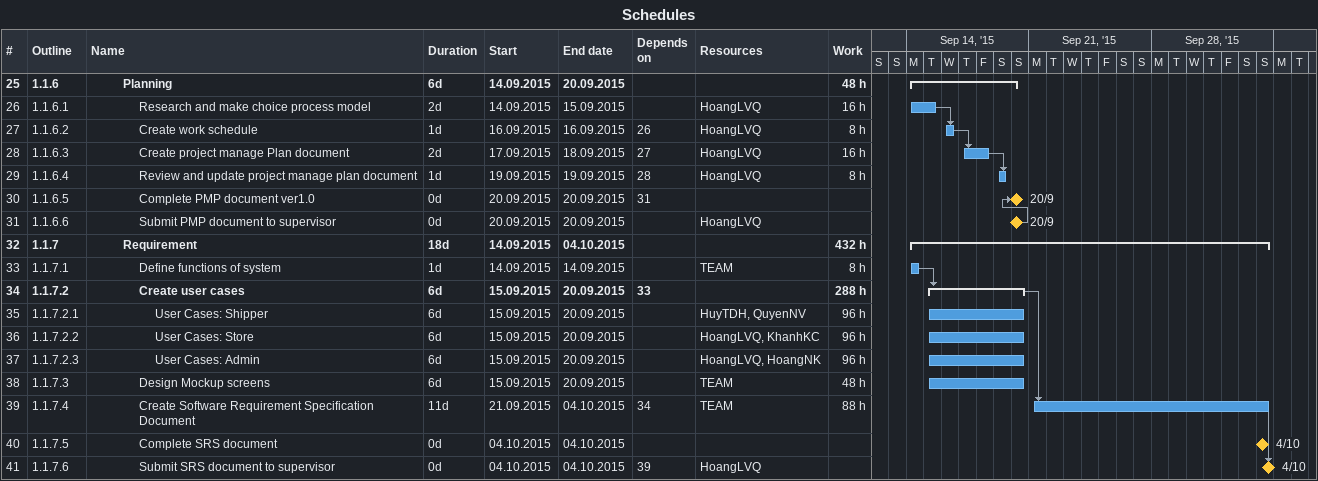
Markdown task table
Schedules

| ID | WBS | Task | Duration | Start | Finish | Predecessors | Resources | Work (h) |
|---|---|---|---|---|---|---|---|---|
| 25 | 1.1.6 | **Planning** | 6d | 2015-09-14 | 2015-09-20 |  |  | 48 |
| 26 | 1.1.6.1 | Research and make choice process model | 2d | 2015-09-14 | 2015-09-15 |  | HoangLVQ | 16 |
| 27 | 1.1.6.2 | Create work schedule | 1d | 2015-09-16 | 2015-09-16 | 26 | HoangLVQ | 8 |
| 28 | 1.1.6.3 | Create project manage Plan document | 2d | 2015-09-17 | 2015-09-18 | 27 | HoangLVQ | 16 |
| 29 | 1.1.6.4 | Review and update project manage plan document | 1d | 2015-09-19 | 2015-09-19 | 28 | HoangLVQ | 8 |
| 30 | 1.1.6.5 | Complete PMP document ver1.0 | 0d | 2015-09-20 | 2015-09-20 | 31 |  |  |
| 31 | 1.1.6.6 | Submit PMP document to supervisor | 0d | 2015-09-20 | 2015-09-20 |  | HoangLVQ |  |
| 32 | 1.1.7 | **Requirement** | 18d | 2015-09-14 | 2015-10-04 |  |  | 432 |
| 33 | 1.1.7.1 | Define functions of system | 1d | 2015-09-14 | 2015-09-14 |  | TEAM | 8 |
| 34 | 1.1.7.2 | **Create user cases** | 6d | 2015-09-15 | 2015-09-20 | 33 |  | 288 |
| 35 | 1.1.7.2.1 | User Cases: Shipper | 6d | 2015-09-15 | 2015-09-20 |  | HuyTDH, QuyenNV | 96 |
| 36 | 1.1.7.2.2 | User Cases: Store | 6d | 2015-09-15 | 2015-09-20 |  | HoangLVQ, KhanhKC | 96 |
| 37 | 1.1.7.2.3 | User Cases: Admin | 6d | 2015-09-15 | 2015-09-20 |  | HoangLVQ, HoangNK | 96 |
| 38 | 1.1.7.3 | Design Mockup screens | 6d | 2015-09-15 | 2015-09-20 |  | TEAM | 48 |
| 39 | 1.1.7.4 | Create Software Requirement Specification Document | 11d | 2015-09-21 | 2015-10-04 | 34 | TEAM | 88 |
| 40 | 1.1.7.5 | Complete SRS document | 0d | 2015-10-04 | 2015-10-04 |  |  |  |
| 41 | 1.1.7.6 | Submit SRS document to supervisor | 0d | 2015-10-04 | 2015-10-04 | 39 | HoangLVQ |  |
